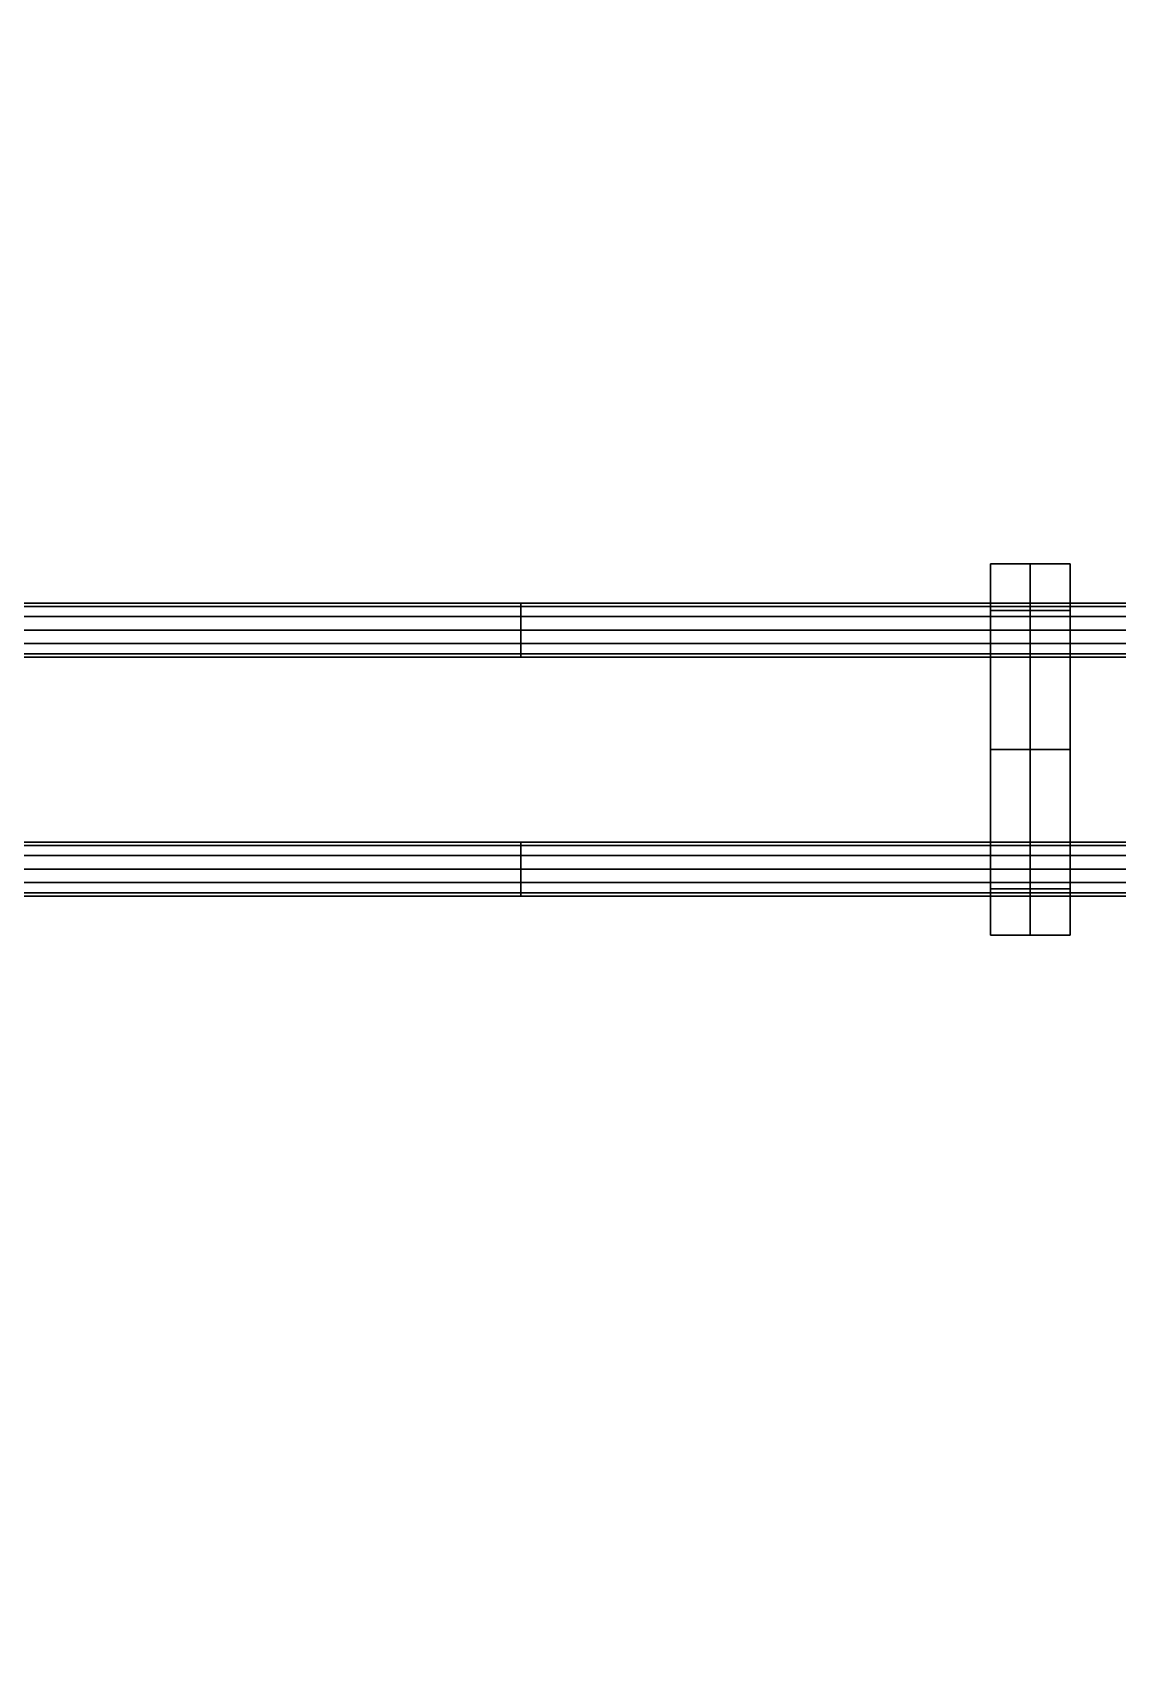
# Model space of a CAD drawing. Extents: x -9.3 to 15.5, y -7 to 5.4.
# Drawn here: x 1.333 to 3.982, y -3.866 to 0.104 of the extents above; entities that cross this region are included whole.
import ezdxf

# ---------------------------------------------------------------- set-up
doc = ezdxf.new("R2010")
doc.units = 0

msp = doc.modelspace()

# ---------------------------------------------------------------- linework, layer by layer
for points in [[(5.2088, -5.8, 10.2), (5.2088, 4.8, 10.2), (-8.3912, 4.8, 10.2), (-8.3912, -5.8, 10.2)], [(3.6719, -1.6472, 10.2896), (3.6719, -1.6472, 10.3723), (3.6719, -1.3073, 10.3516), (3.6719, -1.194, 10.2896)], [(3.6719, -1.6472, 10.2896), (3.6719, -1.194, 10.2896), (3.6719, -1.194, 10.207), (3.6719, -1.6472, 10.207)], [(3.769, -1.194, 10.2896), (3.6719, -1.194, 10.2896), (3.6719, -1.3073, 10.3516), (3.769, -1.3073, 10.3516)], [(3.769, -1.194, 10.2896), (3.769, -1.194, 10.207), (3.6719, -1.194, 10.207), (3.6719, -1.194, 10.2896)], [(3.769, -1.194, 10.2896), (3.769, -1.3073, 10.3516), (3.8661, -1.3073, 10.3516), (3.8661, -1.194, 10.2896)], [(3.769, -1.194, 10.2896), (3.8661, -1.194, 10.2896), (3.8661, -1.194, 10.207), (3.769, -1.194, 10.207)], [(3.8661, -1.6472, 10.2896), (3.8661, -1.194, 10.2896), (3.8661, -1.3073, 10.3516), (3.8661, -1.6472, 10.3723)], [(3.8661, -1.6472, 10.2896), (3.8661, -1.6472, 10.207), (3.8661, -1.194, 10.207), (3.8661, -1.194, 10.2896)], [(2.5247, -1.2895, 10.2485), (2.5247, -1.2895, 10.2104), (-0.1869, -1.2895, 10.2104), (-0.1869, -1.2895, 10.2485)], [(2.5247, -1.2895, 10.2485), (-0.1869, -1.2895, 10.2485), (-0.1869, -1.2978, 10.2818), (2.5247, -1.2978, 10.2818)], [(2.5247, -1.3225, 10.3056), (2.5247, -1.2978, 10.2818), (-0.1869, -1.2978, 10.2818), (-0.1869, -1.3225, 10.3056)], [(2.5247, -1.2895, 10.2485), (2.5247, -1.2978, 10.2818), (5.2363, -1.2978, 10.2818), (5.2363, -1.2895, 10.2485)], [(2.5247, -1.2895, 10.2485), (5.2363, -1.2895, 10.2485), (5.2363, -1.2895, 10.2104), (2.5247, -1.2895, 10.2104)], [(2.5247, -1.3225, 10.3056), (5.2363, -1.3225, 10.3056), (5.2363, -1.2978, 10.2818), (2.5247, -1.2978, 10.2818)], [(3.769, -1.6472, 10.3723), (3.769, -1.3073, 10.3516), (3.6719, -1.3073, 10.3516), (3.6719, -1.6472, 10.3723)], [(3.769, -1.6472, 10.3723), (3.8661, -1.6472, 10.3723), (3.8661, -1.3073, 10.3516), (3.769, -1.3073, 10.3516)], [(2.5247, -1.3225, 10.3056), (-0.1869, -1.3225, 10.3056), (-0.1869, -1.3555, 10.3151), (2.5247, -1.3555, 10.3151)], [(2.5247, -1.3225, 10.3056), (2.5247, -1.3555, 10.3151), (5.2363, -1.3555, 10.3151), (5.2363, -1.3225, 10.3056)], [(2.5247, -1.3884, 10.3056), (2.5247, -1.3555, 10.3151), (-0.1869, -1.3555, 10.3151), (-0.1869, -1.3884, 10.3056)], [(2.5247, -1.3884, 10.3056), (-0.1869, -1.3884, 10.3056), (-0.1869, -1.4132, 10.2818), (2.5247, -1.4132, 10.2818)], [(2.5247, -1.3884, 10.3056), (5.2363, -1.3884, 10.3056), (5.2363, -1.3555, 10.3151), (2.5247, -1.3555, 10.3151)], [(2.5247, -1.3884, 10.3056), (2.5247, -1.4132, 10.2818), (5.2363, -1.4132, 10.2818), (5.2363, -1.3884, 10.3056)], [(2.5247, -1.4214, 10.2485), (2.5247, -1.4132, 10.2818), (-0.1869, -1.4132, 10.2818), (-0.1869, -1.4214, 10.2485)], [(2.5247, -1.4214, 10.2485), (-0.1869, -1.4214, 10.2485), (-0.1869, -1.4214, 10.2104), (2.5247, -1.4214, 10.2104)], [(2.5247, -1.4214, 10.2485), (5.2363, -1.4214, 10.2485), (5.2363, -1.4132, 10.2818), (2.5247, -1.4132, 10.2818)], [(2.5247, -1.4214, 10.2485), (2.5247, -1.4214, 10.2104), (5.2363, -1.4214, 10.2104), (5.2363, -1.4214, 10.2485)], [(3.6719, -1.6472, 10.2896), (3.6719, -2.1005, 10.2896), (3.6719, -1.9872, 10.3516), (3.6719, -1.6472, 10.3723)], [(3.6719, -1.6472, 10.2896), (3.6719, -1.6472, 10.207), (3.6719, -2.1005, 10.207), (3.6719, -2.1005, 10.2896)], [(3.769, -1.6472, 10.3723), (3.6719, -1.6472, 10.3723), (3.6719, -1.9872, 10.3516), (3.769, -1.9872, 10.3516)], [(3.769, -1.6472, 10.3723), (3.769, -1.9872, 10.3516), (3.8661, -1.9872, 10.3516), (3.8661, -1.6472, 10.3723)], [(3.8661, -1.6472, 10.2896), (3.8661, -1.6472, 10.3723), (3.8661, -1.9872, 10.3516), (3.8661, -2.1005, 10.2896)], [(3.8661, -1.6472, 10.2896), (3.8661, -2.1005, 10.2896), (3.8661, -2.1005, 10.207), (3.8661, -1.6472, 10.207)], [(2.5247, -1.8731, 10.2485), (2.5247, -1.8731, 10.2104), (-0.1869, -1.8731, 10.2104), (-0.1869, -1.8731, 10.2485)], [(2.5247, -1.8731, 10.2485), (-0.1869, -1.8731, 10.2485), (-0.1869, -1.8813, 10.2818), (2.5247, -1.8813, 10.2818)], [(2.5247, -1.906, 10.3056), (2.5247, -1.8813, 10.2818), (-0.1869, -1.8813, 10.2818), (-0.1869, -1.906, 10.3056)], [(2.5247, -1.8731, 10.2485), (2.5247, -1.8813, 10.2818), (5.2363, -1.8813, 10.2818), (5.2363, -1.8731, 10.2485)], [(2.5247, -1.8731, 10.2485), (5.2363, -1.8731, 10.2485), (5.2363, -1.8731, 10.2104), (2.5247, -1.8731, 10.2104)], [(2.5247, -1.906, 10.3056), (5.2363, -1.906, 10.3056), (5.2363, -1.8813, 10.2818), (2.5247, -1.8813, 10.2818)], [(2.5247, -1.906, 10.3056), (-0.1869, -1.906, 10.3056), (-0.1869, -1.939, 10.3151), (2.5247, -1.939, 10.3151)], [(2.5247, -1.972, 10.3056), (2.5247, -1.939, 10.3151), (-0.1869, -1.939, 10.3151), (-0.1869, -1.972, 10.3056)], [(2.5247, -1.906, 10.3056), (2.5247, -1.939, 10.3151), (5.2363, -1.939, 10.3151), (5.2363, -1.906, 10.3056)], [(2.5247, -1.972, 10.3056), (5.2363, -1.972, 10.3056), (5.2363, -1.939, 10.3151), (2.5247, -1.939, 10.3151)], [(2.5247, -1.972, 10.3056), (-0.1869, -1.972, 10.3056), (-0.1869, -1.9967, 10.2818), (2.5247, -1.9967, 10.2818)], [(2.5247, -1.972, 10.3056), (2.5247, -1.9967, 10.2818), (5.2363, -1.9967, 10.2818), (5.2363, -1.972, 10.3056)], [(2.5247, -2.0049, 10.2485), (2.5247, -1.9967, 10.2818), (-0.1869, -1.9967, 10.2818), (-0.1869, -2.0049, 10.2485)], [(2.5247, -2.0049, 10.2485), (-0.1869, -2.0049, 10.2485), (-0.1869, -2.0049, 10.2104), (2.5247, -2.0049, 10.2104)], [(2.5247, -2.0049, 10.2485), (5.2363, -2.0049, 10.2485), (5.2363, -1.9967, 10.2818), (2.5247, -1.9967, 10.2818)], [(2.5247, -2.0049, 10.2485), (2.5247, -2.0049, 10.2104), (5.2363, -2.0049, 10.2104), (5.2363, -2.0049, 10.2485)], [(3.769, -2.1005, 10.2896), (3.769, -1.9872, 10.3516), (3.6719, -1.9872, 10.3516), (3.6719, -2.1005, 10.2896)], [(3.769, -2.1005, 10.2896), (3.8661, -2.1005, 10.2896), (3.8661, -1.9872, 10.3516), (3.769, -1.9872, 10.3516)], [(3.769, -2.1005, 10.2896), (3.6719, -2.1005, 10.2896), (3.6719, -2.1005, 10.207), (3.769, -2.1005, 10.207)], [(3.769, -2.1005, 10.2896), (3.769, -2.1005, 10.207), (3.8661, -2.1005, 10.207), (3.8661, -2.1005, 10.2896)]]:
    msp.add_3dface(points)

doc.saveas('drawing.dxf')
